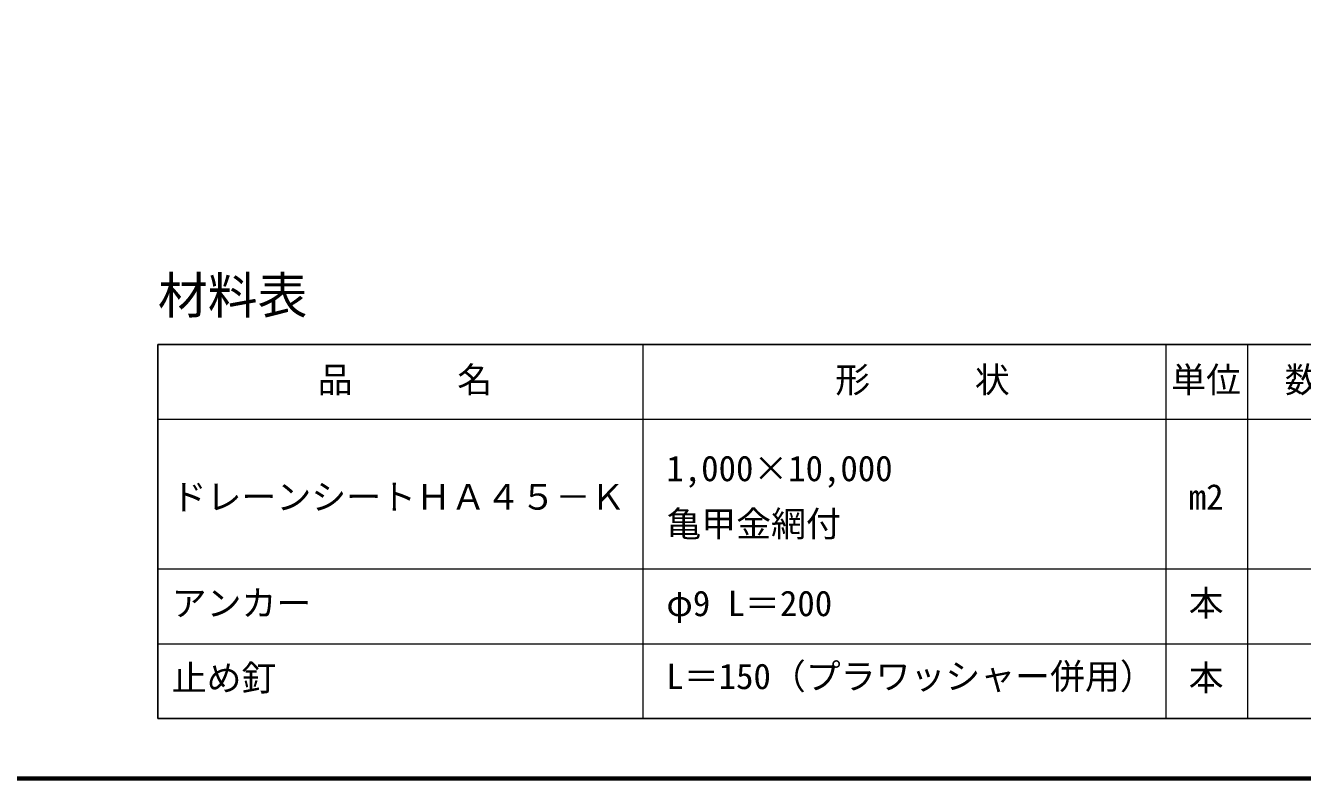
# Model space of a CAD drawing. Units: millimetres, scale not verified. Extents: x 200 to 8200, y 200 to 5825.
# Drawn here: x 4323 to 6885, y 200 to 1709 of the extents above; entities that cross this region are included whole.
import ezdxf
from ezdxf.enums import TextEntityAlignment as Align

# ---------------------------------------------------------------- set-up
doc = ezdxf.new("R2010")
doc.units = ezdxf.units.MM
doc.header["$LTSCALE"] = 20
doc.layers.add('C-MTR', color=5, linetype='Continuous')
doc.layers.add('C-MTR-TXT', color=5, linetype='Continuous')
for name, color, linetype, lineweight in [('C-MTR-FRAM', 5, 'Continuous', 25), ('C-MTR-LINE', 5, 'Continuous', 13), ('C-TTL', 2, 'Continuous', 70)]:
    doc.layers.add(name, color=color, linetype=linetype, lineweight=lineweight)
doc.styles.add('ＭＳ ゴシック', font='')
doc.styles.get('ＭＳ ゴシック').set_extended_font_data('MS Gothic')

msp = doc.modelspace()

# ---------------------------------------------------------------- linework, layer by layer
at = {"layer": 'C-MTR-FRAM'}
for p, q in [((4588.76, 1069.95), (4588.76, 319.95)), ((4588.76, 1069.95), (7993.07, 1069.95)), ((4588.76, 319.95), (7993.07, 319.95))]:
    msp.add_line(p, q, dxfattribs=at)
at = {"layer": 'C-MTR-LINE'}
for p, q in [((5561.3, 1069.95), (5561.3, 319.95)), ((6610.95, 1070.36), (6610.95, 319.95)), ((6774.25, 1069.95), (6774.25, 319.95)), ((4588.76, 919.95), (7993.07, 919.95)), ((4588.76, 619.95), (7993.07, 619.95)), ((4588.76, 469.95), (7993.07, 469.95))]:
    msp.add_line(p, q, dxfattribs=at)
at = {"layer": 'C-TTL'}
msp.add_lwpolyline([(200, 200), (8200, 200), (8200, 5740), (200, 5740)], close=True, dxfattribs=at)

# ---------------------------------------------------------------- texts
at = {"layer": 'C-MTR', "style": 'ＭＳ ゴシック'}
msp.add_text('材料表', height=73.31, dxfattribs=at).set_placement((4588.76, 1109.95), align=Align.BOTTOM_LEFT)
at = {"layer": 'C-MTR-TXT', "style": 'ＭＳ ゴシック'}
for s, p in [('\u3000品\u3000\u3000\u3000名\u3000', (4839.21, 999.28)), ('形\u3000\u3000\u3000状\u3000', (5947.53, 999.28)), ('数量', (6849.21, 999.28)), ('1,000×10,000', (5608.78, 821.57)), ('ドレーンシートＨＡ４５－Ｋ', (4616.51, 764.49)), ('亀甲金網付', (5608.78, 710.56))]:
    msp.add_text(s, height=51.32, dxfattribs=at).set_placement(p, align=Align.MIDDLE_LEFT)
for s, p in [('単位', (6691.52, 999.28)), ('m2', (6691.52, 764.49))]:
    msp.add_text(s, height=51.32, dxfattribs=at).set_placement(p, align=Align.MIDDLE_CENTER)
for s, p in [('アンカー', (4616.51, 510.36)), ('φ9 L＝200', (5608.78, 509.95)), ('L＝150（プラワッシャー併用）', (5608.78, 363.7)), ('止め釘', (4616.51, 360.36))]:
    msp.add_text(s, height=51.32, dxfattribs=at).set_placement(p, align=Align.BOTTOM_LEFT)
for p in [(6691.52, 510.41), (6691.52, 360.87)]:
    msp.add_text('本', height=51.32, dxfattribs=at).set_placement(p, align=Align.BOTTOM_CENTER)

doc.saveas('drawing.dxf')
